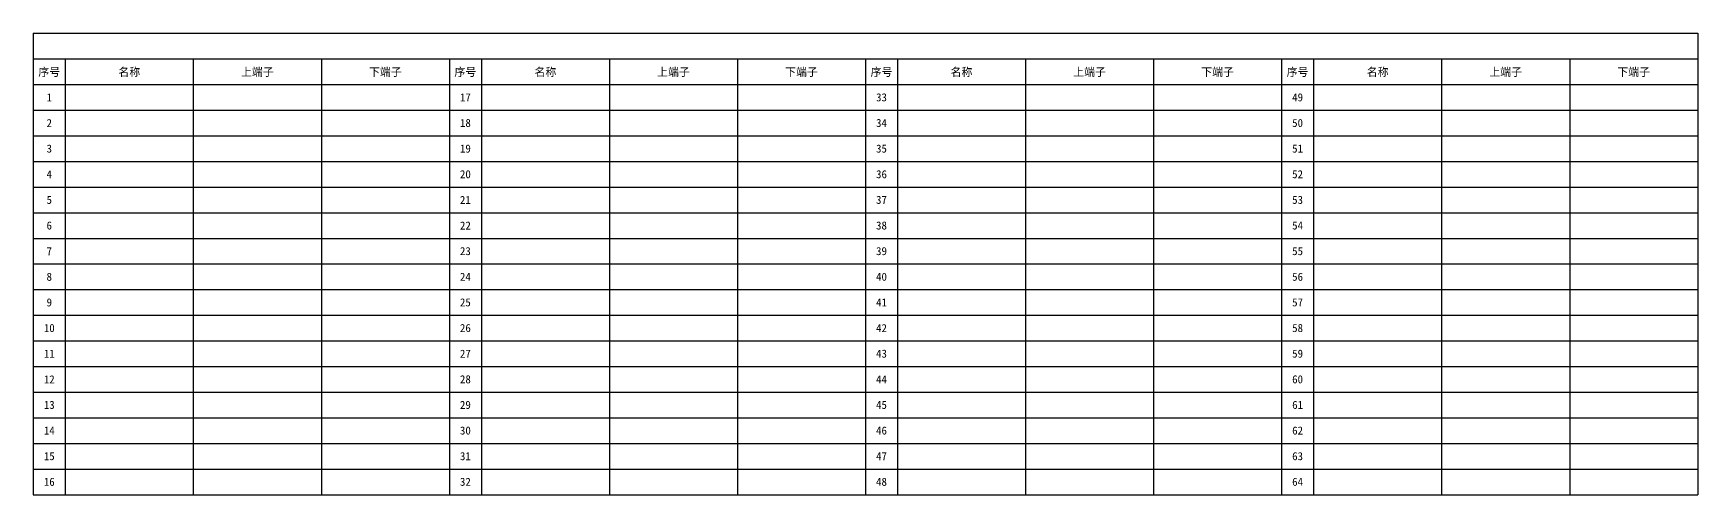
# Model space of a CAD drawing. Header units: millimetres. Extents: x 499 to 1648, y -443 to 1982.
# Drawn here: x 1128 to 1648, y 1207 to 1351 of the extents above; entities that cross this region are included whole.
import ezdxf
from ezdxf.enums import TextEntityAlignment as Align

# ---------------------------------------------------------------- set-up
doc = ezdxf.new("R2010")
doc.units = ezdxf.units.MM
doc.styles.get("Standard").update_dxf_attribs({"font": ''})
doc.styles.get('Standard').set_extended_font_data('SimSun')

# ---------------------------------------------------------------- blocks, each defined once
blk = doc.blocks.new('F层—不带侧面端子—空表格')
at = {"color": 0}
for p, q in [((0, 144), (0, 0)), ((0, 144), (520, 144)), ((520, 144), (520, 0)), ((0, 136), (520, 136)), ((10, 136), (10, 0)), ((50, 136), (50, 0)), ((90, 136), (90, 0)), ((130, 136), (130, 0)), ((140, 136), (140, 0)), ((180, 136), (180, 0)), ((220, 136), (220, 0)), ((260, 136), (260, 0)), ((270, 136), (270, 0)), ((310, 136), (310, 0)), ((350, 136), (350, 0)), ((390, 136), (390, 0)), ((400, 136), (400, 0)), ((440, 136), (440, 0)), ((480, 136), (480, 0)), ((0, 128), (520, 128)), ((0, 120), (520, 120)), ((0, 112), (520, 112)), ((0, 104), (520, 104)), ((0, 96), (520, 96)), ((0, 88), (520, 88)), ((0, 80), (520, 80)), ((0, 72), (520, 72)), ((0, 64), (520, 64)), ((0, 56), (520, 56)), ((0, 48), (520, 48)), ((0, 40), (520, 40)), ((0, 32), (520, 32)), ((0, 24), (520, 24)), ((0, 16), (520, 16)), ((0, 8), (520, 8)), ((0, 0), (520, 0))]:
    blk.add_line(p, q, dxfattribs=at)
for s, p in [('序号', (5, 132)), ('名称', (30, 132)), ('上端子', (70, 132)), ('下端子', (110, 132)), ('序号', (135, 132)), ('名称', (160, 132)), ('上端子', (200, 132)), ('下端子', (240, 132)), ('序号', (265, 132)), ('名称', (290, 132)), ('上端子', (330, 132)), ('下端子', (370, 132)), ('序号', (395, 132)), ('名称', (420, 132)), ('上端子', (460, 132)), ('下端子', (500, 132)), ('1', (5, 124)), ('17', (135, 124)), ('33', (265, 124)), ('49', (395, 124)), ('2', (5, 116)), ('18', (135, 116)), ('34', (265, 116)), ('50', (395, 116)), ('3', (5, 108)), ('19', (135, 108)), ('35', (265, 108)), ('51', (395, 108)), ('4', (5, 100)), ('20', (135, 100)), ('36', (265, 100)), ('52', (395, 100)), ('5', (5, 92)), ('21', (135, 92)), ('37', (265, 92)), ('53', (395, 92)), ('6', (5, 84)), ('22', (135, 84)), ('38', (265, 84)), ('54', (395, 84)), ('7', (5, 76)), ('23', (135, 76)), ('39', (265, 76)), ('55', (395, 76)), ('8', (5, 68)), ('24', (135, 68)), ('40', (265, 68)), ('56', (395, 68)), ('9', (5, 60)), ('25', (135, 60)), ('41', (265, 60)), ('57', (395, 60)), ('10', (5, 52)), ('26', (135, 52)), ('42', (265, 52)), ('58', (395, 52)), ('11', (5, 44)), ('27', (135, 44)), ('43', (265, 44)), ('59', (395, 44)), ('12', (5, 36)), ('28', (135, 36)), ('44', (265, 36)), ('60', (395, 36)), ('13', (5, 28)), ('29', (135, 28)), ('45', (265, 28)), ('61', (395, 28)), ('14', (5, 20)), ('30', (135, 20)), ('46', (265, 20)), ('62', (395, 20)), ('15', (5, 12)), ('31', (135, 12)), ('47', (265, 12)), ('63', (395, 12)), ('16', (5, 4)), ('32', (135, 4)), ('48', (265, 4)), ('64', (395, 4))]:
    blk.add_text(s, height=2.5, dxfattribs=at).set_placement(p, align=Align.MIDDLE)

msp = doc.modelspace()

# ---------------------------------------------------------------- block references
msp.add_blockref('F层—不带侧面端子—空表格', (1128.48, 1207.48))

doc.saveas('drawing.dxf')
